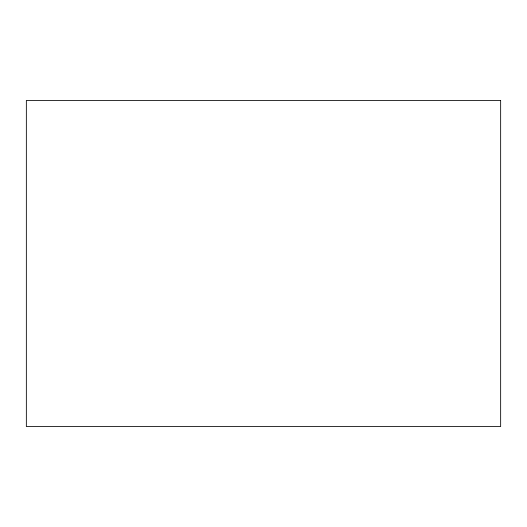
<?xml version="1.0" encoding="UTF-8"?>
<svg xmlns="http://www.w3.org/2000/svg" width="527" height="527" viewBox="0 0 527 527"><rect width="100%" height="100%" fill="white"/><g stroke="black" fill="none" stroke-linecap="round" stroke-linejoin="round"><path stroke-width="0.79" d="M500.65 100.459L26.35 100.459L26.35 426.541L500.65 426.541L500.65 100.459"/></g></svg>
